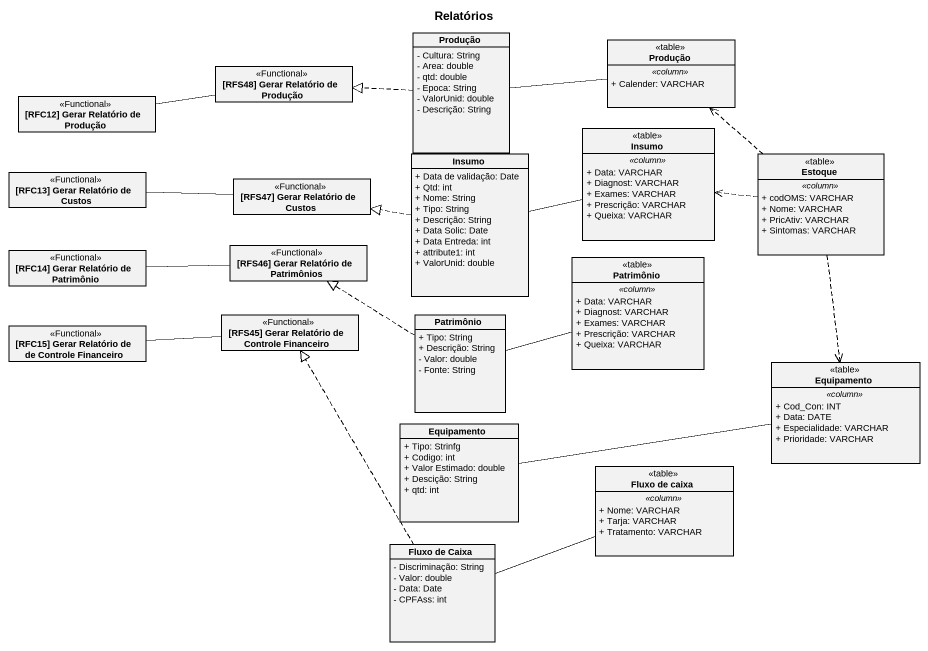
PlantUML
@startuml
title Relatórios
hide circle
hide empty members
skinparam classAttributeIconSize 0
class Produção {
  - Cultura: String
  - Area: double
  - qtd: double
  - Epoca: String
  - ValorUnid: double
  - Descrição: String
}
class "Produção" as Produção_2 <<table>> {
  .. <<column>> ..
  + Calender: VARCHAR
}
class "[RFC12] Gerar Relatório de Produção" as RFC12_Gerar_Relatório_de <<Functional>>
class "[RFS48] Gerar Relatório de Produção" as RFS48_Gerar_Relatório_de <<Functional>>
class Insumo <<table>> {
  .. <<column>> ..
  + Data: VARCHAR
  + Diagnost: VARCHAR
  + Exames: VARCHAR
  + Prescrição: VARCHAR
  + Queixa: VARCHAR
}
class "[RFC13] Gerar Relatório de Custos" as RFC13_Gerar_Relatório_de <<Functional>>
class "[RFS47] Gerar Relatório de Custos" as RFS47_Gerar_Relatório_de <<Functional>>
class "Insumo" as Insumo_2 {
  + Data de validação: Date
  + Qtd: int
  + Nome: String
  + Tipo: String
  + Descrição: String
  + Data Solic: Date
  + Data Entreda: int
  + attribute1: int
  + ValorUnid: double
}
class Estoque <<table>> {
  .. <<column>> ..
  + codOMS: VARCHAR
  + Nome: VARCHAR
  + PricAtiv: VARCHAR
  + Sintomas: VARCHAR
}
class "[RFC14] Gerar Relatório de Patrimônio" as RFC14_Gerar_Relatório_de <<Functional>>
class "[RFS46] Gerar Relatório de Patrimônios" as RFS46_Gerar_Relatório_de <<Functional>>
class Patrimônio <<table>> {
  .. <<column>> ..
  + Data: VARCHAR
  + Diagnost: VARCHAR
  + Exames: VARCHAR
  + Prescrição: VARCHAR
  + Queixa: VARCHAR
}
class "[RFC15] Gerar Relatório de de Controle Financeiro" as RFC15_Gerar_Relatório_de_de <<Functional>>
class "[RFS45] Gerar Relatório de Controle Financeiro" as RFS45_Gerar_Relatório_de <<Functional>>
class "Patrimônio" as Patrimônio_2 {
  + Tipo: String
  + Descrição: String
  - Valor: double
  - Fonte: String
}
class Equipamento <<table>> {
  .. <<column>> ..
  + Cod_Con: INT
  + Data: DATE
  + Especialidade: VARCHAR
  + Prioridade: VARCHAR
}
class "Equipamento" as Equipamento_2 {
  + Tipo: Strinfg
  + Codigo: int
  + Valor Estimado: double
  + Descição: String
  + qtd: int
}
class "Fluxo de caixa" as Fluxo_de_caixa <<table>> {
  .. <<column>> ..
  + Nome: VARCHAR
  + Tarja: VARCHAR
  + Tratamento: VARCHAR
}
class "Fluxo de Caixa" as Fluxo_de_Caixa {
  - Discriminação: String
  - Valor: double
  - Data: Date
  - CPFAss: int
}
Produção .left.|> RFS48_Gerar_Relatório_de
Produção_2 -left- Produção
RFC12_Gerar_Relatório_de -right- RFS48_Gerar_Relatório_de
Insumo -left- Insumo_2
RFS47_Gerar_Relatório_de -left- RFC13_Gerar_Relatório_de
Insumo_2 .left.|> RFS47_Gerar_Relatório_de
Estoque .up.> Produção_2
Estoque .left.> Insumo
Estoque ..> Equipamento
RFC14_Gerar_Relatório_de -right- RFS46_Gerar_Relatório_de
Patrimônio -left- Patrimônio_2
RFC15_Gerar_Relatório_de_de -right- RFS45_Gerar_Relatório_de
Patrimônio_2 .up.|> RFS46_Gerar_Relatório_de
Equipamento -left- Equipamento_2
Fluxo_de_caixa -left- Fluxo_de_Caixa
Fluxo_de_Caixa .up.|> RFS45_Gerar_Relatório_de
@enduml
